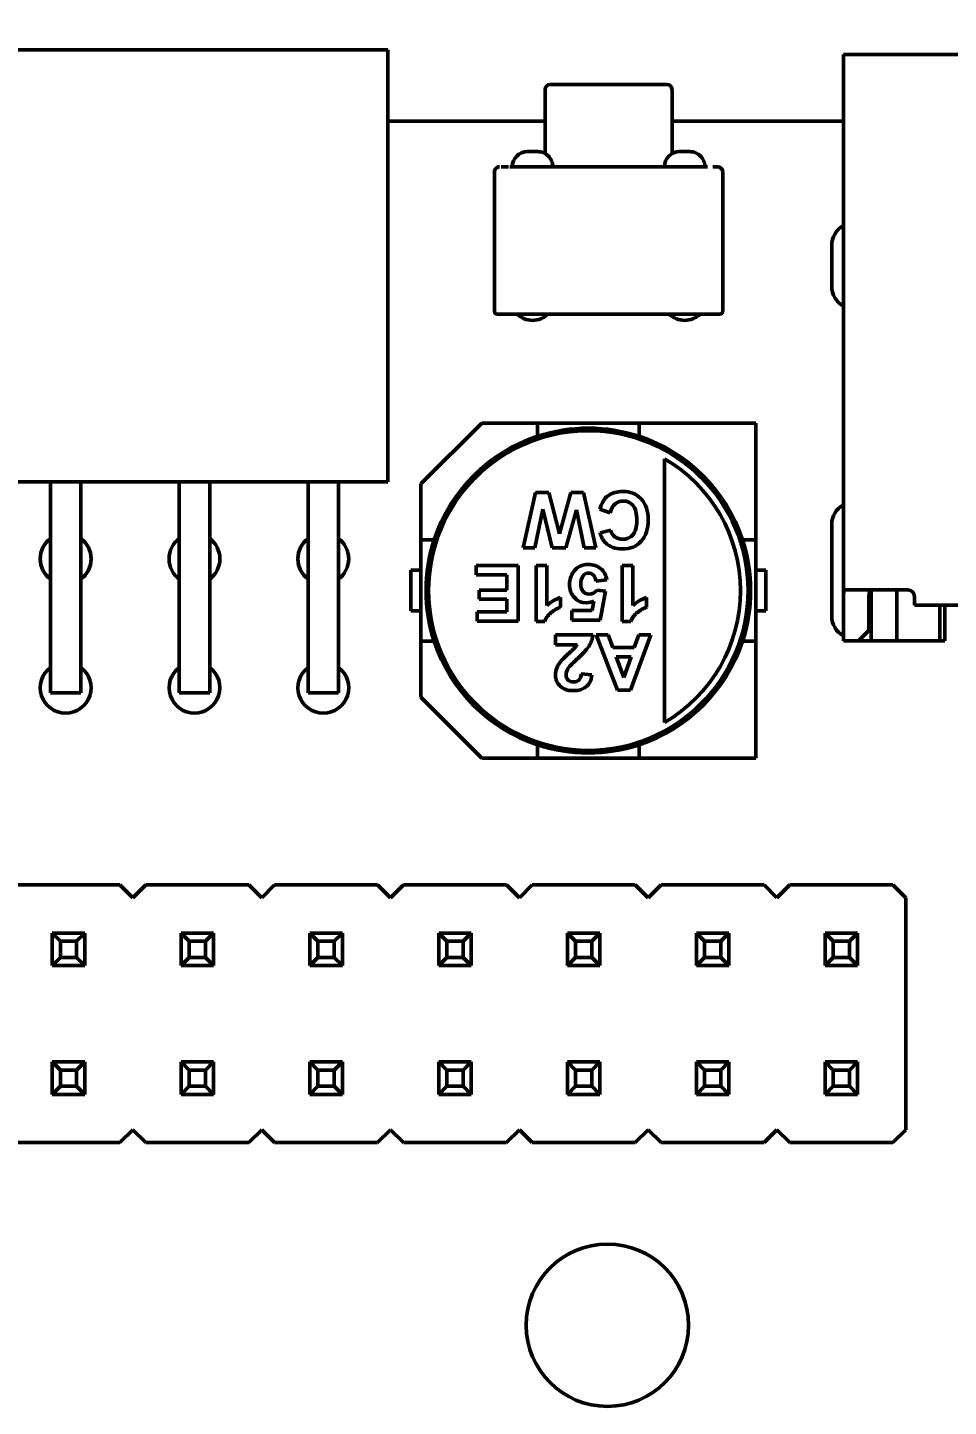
# Model space of a CAD drawing. Header units: millimetres. Extents: x 22 to 202, y 169 to 282.
# Drawn here: x 90.39 to 108.55, y 237.81 to 264.98 of the extents above; entities that cross this region are included whole.
import ezdxf

# ---------------------------------------------------------------- set-up
doc = ezdxf.new("R2010")
doc.units = ezdxf.units.MM
doc.header["$LTSCALE"] = 0.75
doc.layers.add('FD_Dimensions', color=7, linetype='Continuous', lineweight=25)
doc.layers.add('Visible', color=7, linetype='Continuous', lineweight=50)
doc.styles.get("Standard").update_dxf_attribs({"font": 'arial.ttf'})
doc.dimstyles.new('Dim-ISO-25', dxfattribs={"dimtxt": 2.5, "dimasz": 2.5, "dimexe": 1.5, "dimexo": 0, "dimgap": 1, "dimtad": 1, "dimzin": 4, "dimdsep": 46, "dimtxsty": 'Standard', "dimblk": 'OPEN90', "dimcen": 0, "dimazin": 1, "dimtp": 0.1, "dimtm": 0.1, "dimtfac": 0.72, "dimtmove": 0, "dimatfit": 3, "dimfxl": 1, "dimtzin": 4, "dimarcsym": 0})

# ---------------------------------------------------------------- blocks, each defined once
blk = doc.blocks.new('_Open90')
at = {"color": 0, "linetype": 'ByBlock', "lineweight": -2}
for p, q in [((-0.5, 0.5), (0, 0)), ((0, 0), (-1, 0)), ((0, 0), (-0.5, -0.5))]:
    blk.add_line(p, q, dxfattribs=at)
blk = doc.blocks.new('*D25')
at = {"layer": 'Defpoints', "color": 0, "transparency": 16777216}
for p in [(174.649134, 277.767274), (45.649468, 262.385645), (174.649134, 259.019301)]:
    blk.add_point(p, dxfattribs=at)
at = {"layer": 'FD_Dimensions', "color": 0, "lineweight": -2, "transparency": 16777216}
for p, q in [((45.649468, 262.385645), (45.649468, 279.267274)), ((174.649134, 259.019301), (174.649134, 279.267274)), ((48.149468, 277.767274), (172.149134, 277.767274))]:
    blk.add_line(p, q, dxfattribs=at)
at = {"layer": 'FD_Dimensions', "color": 0, "lineweight": -2, "transparency": 16777216, "xscale": 2.5, "yscale": 2.5, "zscale": 2.5, "rotation": 180}
blk.add_blockref('_Open90', (45.649468, 277.767274), dxfattribs=at)
at = {"layer": 'FD_Dimensions', "color": 0, "lineweight": -2, "transparency": 16777216, "xscale": 2.5, "yscale": 2.5, "zscale": 2.5}
blk.add_blockref('_Open90', (174.649134, 277.767274), dxfattribs=at)
at = {"layer": 'FD_Dimensions', "color": 0, "transparency": 16777216, "insert": (110.149301, 280.04454), "char_height": 2.5, "attachment_point": 5}
blk.add_mtext('129.00mm', dxfattribs=at)
blk = doc.blocks.new('*D40')
at = {"layer": 'Defpoints', "color": 0, "transparency": 16777216}
for p in [(45.649468, 268.101096), (45.649468, 262.385645), (115.851515, 238.885574)]:
    blk.add_point(p, dxfattribs=at)
at = {"layer": 'FD_Dimensions', "color": 0, "lineweight": -2, "transparency": 16777216}
for p, q in [((45.649468, 262.385645), (45.649468, 269.601096)), ((115.851515, 238.885574), (115.851515, 269.601096)), ((113.351515, 268.101096), (48.149468, 268.101096))]:
    blk.add_line(p, q, dxfattribs=at)
at = {"layer": 'FD_Dimensions', "color": 0, "lineweight": -2, "transparency": 16777216, "xscale": 2.5, "yscale": 2.5, "zscale": 2.5, "rotation": 180}
blk.add_blockref('_Open90', (45.649468, 268.101096), dxfattribs=at)
at = {"layer": 'FD_Dimensions', "color": 0, "lineweight": -2, "transparency": 16777216, "xscale": 2.5, "yscale": 2.5, "zscale": 2.5}
blk.add_blockref('_Open90', (115.851515, 268.101096), dxfattribs=at)
at = {"layer": 'FD_Dimensions', "color": 0, "transparency": 16777216, "insert": (97.965378, 270.378363), "char_height": 2.5, "attachment_point": 5}
blk.add_mtext('70.20mm', dxfattribs=at)

msp = doc.modelspace()

# ---------------------------------------------------------------- linework, layer by layer
at = {"layer": 'Visible'}
for p, q in [((82.254, 264.54), (97.494, 264.54)), ((97.494, 256.03), (97.494, 264.54)), ((106.479, 264.447), (107.379, 264.447)), ((106.479, 264.447), (106.479, 256.647)), ((120.579, 264.447), (107.379, 264.447)), ((100.699, 263.861), (102.999, 263.861)), ((100.599, 262.495), (100.599, 263.761)), ((103.099, 262.495), (103.099, 263.761)), ((97.494, 263.136), (100.599, 263.136)), ((103.099, 263.136), (106.479, 263.136)), ((100.266, 262.535), (100.264, 262.535)), ((100.291, 262.535), (100.276, 262.535)), ((100.339, 262.535), (100.322, 262.535)), ((100.349, 262.535), (100.347, 262.535)), ((100.449, 262.535), (100.349, 262.535)), ((100.352, 262.535), (100.349, 262.535)), ((103.266, 262.535), (103.264, 262.535)), ((103.291, 262.535), (103.276, 262.535)), ((103.339, 262.535), (103.322, 262.535)), ((103.349, 262.535), (103.347, 262.535)), ((103.449, 262.535), (103.349, 262.535)), ((103.352, 262.535), (103.349, 262.535)), ((103.799, 262.235), (99.899, 262.235)), ((103.998, 262.235), (103.999, 262.235)), ((99.599, 262.135), (99.599, 259.385)), ((104.099, 259.385), (104.099, 262.135)), ((106.249, 260.684), (106.249, 259.884)), ((99.649, 259.335), (99.899, 259.335)), ((103.799, 259.335), (99.899, 259.335)), ((103.799, 259.335), (104.049, 259.335)), ((99.349, 257.185), (98.149, 255.985)), ((100.449, 257.185), (99.349, 257.185)), ((100.449, 257.185), (102.449, 257.185)), ((100.449, 256.925), (100.449, 257.185)), ((102.449, 257.185), (104.749, 257.185)), ((102.449, 257.185), (102.449, 256.925)), ((104.749, 257.185), (104.749, 254.885)), ((106.479, 256.647), (106.479, 255.247)), ((102.949, 256.483), (102.949, 251.287)), ((82.254, 256.03), (97.494, 256.03)), ((90.844, 256.03), (90.844, 252.17)), ((91.444, 252.17), (91.444, 256.03)), ((93.384, 256.03), (93.384, 252.17)), ((93.984, 252.17), (93.984, 256.03)), ((95.924, 256.03), (95.924, 252.17)), ((96.524, 252.17), (96.524, 256.03)), ((98.149, 255.985), (98.149, 254.885)), ((100.406, 255.819), (100.166, 254.725)), ((100.672, 255.819), (100.406, 255.819)), ((100.882, 255.001), (100.672, 255.819)), ((101.107, 255.819), (100.882, 255.001)), ((101.354, 255.819), (101.107, 255.819)), ((101.598, 254.725), (101.354, 255.819)), ((100.396, 254.725), (100.549, 255.489)), ((100.549, 255.489), (100.739, 254.725)), ((101.008, 254.725), (101.215, 255.476)), ((101.215, 255.476), (101.368, 254.725)), ((101.673, 255.486), (101.883, 255.418)), ((106.249, 255.184), (106.249, 253.384)), ((106.479, 253.647), (106.479, 255.247)), ((98.149, 254.885), (98.149, 252.885)), ((98.41, 254.885), (98.149, 254.885)), ((101.89, 255.078), (101.68, 255.024)), ((104.749, 254.885), (104.489, 254.885)), ((104.749, 254.885), (104.749, 252.885)), ((100.166, 254.725), (100.396, 254.725)), ((100.739, 254.725), (101.008, 254.725)), ((101.368, 254.725), (101.598, 254.725)), ((99.237, 254.378), (100.065, 254.378)), ((99.237, 254.195), (99.237, 254.378)), ((100.065, 254.378), (100.065, 253.285)), ((100.629, 254.378), (100.419, 254.378)), ((100.419, 254.378), (100.419, 253.278)), ((100.629, 253.588), (100.629, 254.378)), ((102.327, 254.378), (102.116, 254.378)), ((102.116, 254.378), (102.116, 253.278)), ((102.327, 253.588), (102.327, 254.378)), ((97.949, 254.285), (98.149, 254.285)), ((97.949, 253.485), (97.949, 254.285)), ((99.841, 254.195), (99.237, 254.195)), ((99.841, 253.896), (99.841, 254.195)), ((101.811, 254.095), (101.6, 254.073)), ((104.749, 254.285), (104.949, 254.285)), ((104.949, 254.285), (104.949, 253.485)), ((99.298, 253.896), (99.841, 253.896)), ((99.298, 253.713), (99.298, 253.896)), ((101.621, 253.896), (101.79, 253.871)), ((101.79, 253.871), (101.682, 253.299)), ((106.515, 253.897), (107.379, 253.897)), ((107.029, 252.897), (107.029, 253.89)), ((107.379, 253.897), (107.749, 253.897)), ((107.529, 252.897), (107.529, 253.897)), ((99.841, 253.713), (99.298, 253.713)), ((99.841, 253.468), (99.841, 253.713)), ((100.901, 253.557), (100.901, 253.747)), ((101.524, 253.495), (101.559, 253.678)), ((102.598, 253.557), (102.598, 253.747)), ((106.479, 253.047), (106.479, 253.647)), ((106.979, 253.097), (106.979, 253.647)), ((107.879, 253.767), (107.879, 253.597)), ((107.879, 253.597), (109.229, 253.597)), ((108.379, 252.897), (108.379, 253.597)), ((108.479, 252.897), (108.479, 253.597)), ((98.149, 253.485), (97.949, 253.485)), ((99.257, 253.468), (99.841, 253.468)), ((99.257, 253.285), (99.257, 253.468)), ((100.065, 253.285), (99.257, 253.285)), ((100.419, 253.278), (100.589, 253.278)), ((101.125, 253.495), (101.524, 253.495)), ((101.125, 253.299), (101.125, 253.495)), ((101.682, 253.299), (101.125, 253.299)), ((102.116, 253.278), (102.287, 253.278)), ((104.949, 253.485), (104.749, 253.485)), ((107.029, 253.397), (106.979, 253.397)), ((107.029, 253.297), (106.979, 253.297)), ((100.801, 253.013), (101.541, 253.013)), ((100.801, 252.816), (100.801, 253.013)), ((101.842, 253.013), (101.602, 253.013)), ((101.602, 253.013), (102.022, 251.92)), ((101.934, 252.762), (101.842, 253.013)), ((102.28, 251.92), (102.682, 253.013)), ((102.442, 253.013), (102.355, 252.762)), ((102.682, 253.013), (102.442, 253.013)), ((106.479, 253.047), (106.479, 252.897)), ((106.779, 252.897), (106.929, 253.047)), ((106.979, 253.097), (106.929, 253.047)), ((98.41, 252.885), (98.149, 252.885)), ((98.149, 251.785), (98.149, 252.885)), ((101.228, 252.816), (100.801, 252.816)), ((102.355, 252.762), (101.934, 252.762)), ((104.749, 252.885), (104.489, 252.885)), ((104.749, 252.885), (104.749, 250.585)), ((106.479, 252.897), (106.779, 252.897)), ((107.029, 252.897), (106.779, 252.897)), ((107.029, 252.897), (107.529, 252.897)), ((107.529, 252.897), (108.379, 252.897)), ((108.479, 252.897), (108.379, 252.897)), ((102.149, 252.171), (102.001, 252.579)), ((102.001, 252.579), (102.291, 252.579)), ((102.291, 252.579), (102.149, 252.171)), ((90.844, 251.87), (90.844, 252.17)), ((91.444, 251.87), (91.444, 252.17)), ((93.384, 251.87), (93.384, 252.17)), ((93.984, 251.87), (93.984, 252.17)), ((95.924, 251.87), (95.924, 252.17)), ((96.524, 251.87), (96.524, 252.17)), ((101.31, 252.246), (101.521, 252.226)), ((102.022, 251.92), (102.28, 251.92)), ((90.844, 251.87), (91.444, 251.87)), ((93.384, 251.87), (93.984, 251.87)), ((95.924, 251.87), (96.524, 251.87)), ((98.149, 251.785), (99.349, 250.585)), ((100.449, 250.585), (100.449, 250.846)), ((102.449, 250.585), (102.449, 250.846)), ((99.349, 250.585), (100.449, 250.585)), ((102.449, 250.585), (100.449, 250.585)), ((104.749, 250.585), (102.449, 250.585)), ((92.215, 248.085), (90.183, 248.085)), ((92.469, 247.831), (92.215, 248.085)), ((92.723, 248.085), (92.469, 247.831)), ((94.755, 248.085), (92.723, 248.085)), ((95.009, 247.831), (94.755, 248.085)), ((95.263, 248.085), (95.009, 247.831)), ((97.295, 248.085), (95.263, 248.085)), ((97.549, 247.831), (97.295, 248.085)), ((97.803, 248.085), (97.549, 247.831)), ((99.835, 248.085), (97.803, 248.085)), ((100.089, 247.831), (99.835, 248.085)), ((100.343, 248.085), (100.089, 247.831)), ((102.375, 248.085), (100.343, 248.085)), ((102.629, 247.831), (102.375, 248.085)), ((102.883, 248.085), (102.629, 247.831)), ((104.915, 248.085), (102.883, 248.085)), ((105.169, 247.831), (104.915, 248.085)), ((105.423, 248.085), (105.169, 247.831)), ((107.455, 248.085), (105.423, 248.085)), ((107.709, 247.831), (107.455, 248.085)), ((107.709, 243.259), (107.709, 247.831)), ((91.519, 247.135), (90.879, 247.135)), ((90.879, 246.495), (90.879, 247.135)), ((90.879, 247.135), (91.039, 246.975)), ((91.519, 247.135), (91.359, 246.975)), ((91.519, 246.495), (91.519, 247.135)), ((94.059, 247.135), (93.419, 247.135)), ((93.419, 246.495), (93.419, 247.135)), ((93.419, 247.135), (93.579, 246.975)), ((94.059, 247.135), (93.899, 246.975)), ((94.059, 246.495), (94.059, 247.135)), ((96.599, 247.135), (95.959, 247.135)), ((95.959, 246.495), (95.959, 247.135)), ((95.959, 247.135), (96.119, 246.975)), ((96.599, 247.135), (96.439, 246.975)), ((96.599, 246.495), (96.599, 247.135)), ((99.139, 247.135), (98.499, 247.135)), ((98.499, 246.495), (98.499, 247.135)), ((98.499, 247.135), (98.659, 246.975)), ((99.139, 247.135), (98.979, 246.975)), ((99.139, 246.495), (99.139, 247.135)), ((101.039, 246.495), (101.039, 247.135)), ((101.679, 247.135), (101.039, 247.135)), ((101.039, 247.135), (101.199, 246.975)), ((101.679, 247.135), (101.519, 246.975)), ((101.679, 246.495), (101.679, 247.135)), ((104.219, 247.135), (103.579, 247.135)), ((103.579, 246.495), (103.579, 247.135)), ((103.579, 247.135), (103.739, 246.975)), ((104.219, 247.135), (104.059, 246.975)), ((104.219, 246.495), (104.219, 247.135)), ((106.119, 246.495), (106.119, 247.135)), ((106.759, 247.135), (106.119, 247.135)), ((106.119, 247.135), (106.279, 246.975)), ((106.759, 247.135), (106.599, 246.975)), ((106.759, 246.495), (106.759, 247.135)), ((91.359, 246.975), (91.039, 246.975)), ((91.039, 246.655), (91.039, 246.975)), ((91.359, 246.655), (91.359, 246.975)), ((93.899, 246.975), (93.579, 246.975)), ((93.579, 246.655), (93.579, 246.975)), ((93.899, 246.655), (93.899, 246.975)), ((96.439, 246.975), (96.119, 246.975)), ((96.119, 246.655), (96.119, 246.975)), ((96.439, 246.655), (96.439, 246.975)), ((98.979, 246.975), (98.659, 246.975)), ((98.659, 246.655), (98.659, 246.975)), ((98.979, 246.655), (98.979, 246.975)), ((101.199, 246.655), (101.199, 246.975)), ((101.519, 246.975), (101.199, 246.975)), ((101.519, 246.655), (101.519, 246.975)), ((104.059, 246.975), (103.739, 246.975)), ((103.739, 246.655), (103.739, 246.975)), ((104.059, 246.655), (104.059, 246.975)), ((106.279, 246.655), (106.279, 246.975)), ((106.599, 246.975), (106.279, 246.975)), ((106.599, 246.655), (106.599, 246.975)), ((90.879, 246.495), (91.039, 246.655)), ((91.519, 246.495), (90.879, 246.495)), ((91.359, 246.655), (91.039, 246.655)), ((91.519, 246.495), (91.359, 246.655)), ((93.419, 246.495), (93.579, 246.655)), ((94.059, 246.495), (93.419, 246.495)), ((93.899, 246.655), (93.579, 246.655)), ((94.059, 246.495), (93.899, 246.655)), ((95.959, 246.495), (96.119, 246.655)), ((96.599, 246.495), (95.959, 246.495)), ((96.439, 246.655), (96.119, 246.655)), ((96.599, 246.495), (96.439, 246.655)), ((98.499, 246.495), (98.659, 246.655)), ((99.139, 246.495), (98.499, 246.495)), ((98.979, 246.655), (98.659, 246.655)), ((99.139, 246.495), (98.979, 246.655)), ((101.039, 246.495), (101.199, 246.655)), ((101.679, 246.495), (101.039, 246.495)), ((101.519, 246.655), (101.199, 246.655)), ((101.679, 246.495), (101.519, 246.655)), ((103.579, 246.495), (103.739, 246.655)), ((104.219, 246.495), (103.579, 246.495)), ((104.059, 246.655), (103.739, 246.655)), ((104.219, 246.495), (104.059, 246.655)), ((106.119, 246.495), (106.279, 246.655)), ((106.759, 246.495), (106.119, 246.495)), ((106.599, 246.655), (106.279, 246.655)), ((106.759, 246.495), (106.599, 246.655)), ((91.519, 244.595), (90.879, 244.595)), ((90.879, 243.955), (90.879, 244.595)), ((90.879, 244.595), (91.039, 244.435)), ((91.519, 244.595), (91.359, 244.435)), ((91.519, 243.955), (91.519, 244.595)), ((94.059, 244.595), (93.419, 244.595)), ((93.419, 243.955), (93.419, 244.595)), ((93.419, 244.595), (93.579, 244.435)), ((94.059, 244.595), (93.899, 244.435)), ((94.059, 243.955), (94.059, 244.595)), ((96.599, 244.595), (95.959, 244.595)), ((95.959, 243.955), (95.959, 244.595)), ((95.959, 244.595), (96.119, 244.435)), ((96.599, 244.595), (96.439, 244.435)), ((96.599, 243.955), (96.599, 244.595)), ((99.139, 244.595), (98.499, 244.595)), ((98.499, 243.955), (98.499, 244.595)), ((98.499, 244.595), (98.659, 244.435)), ((99.139, 244.595), (98.979, 244.435)), ((99.139, 243.955), (99.139, 244.595)), ((101.039, 243.955), (101.039, 244.595)), ((101.679, 244.595), (101.039, 244.595)), ((101.039, 244.595), (101.199, 244.435)), ((101.679, 244.595), (101.519, 244.435)), ((101.679, 243.955), (101.679, 244.595)), ((104.219, 244.595), (103.579, 244.595)), ((103.579, 243.955), (103.579, 244.595)), ((103.579, 244.595), (103.739, 244.435)), ((104.219, 244.595), (104.059, 244.435)), ((104.219, 243.955), (104.219, 244.595)), ((106.759, 244.595), (106.119, 244.595)), ((106.119, 243.955), (106.119, 244.595)), ((106.119, 244.595), (106.279, 244.435)), ((106.759, 244.595), (106.599, 244.435)), ((106.759, 243.955), (106.759, 244.595)), ((91.359, 244.435), (91.039, 244.435)), ((91.039, 244.115), (91.039, 244.435)), ((91.359, 244.115), (91.359, 244.435)), ((93.899, 244.435), (93.579, 244.435)), ((93.579, 244.115), (93.579, 244.435)), ((93.899, 244.115), (93.899, 244.435)), ((96.439, 244.435), (96.119, 244.435)), ((96.119, 244.115), (96.119, 244.435)), ((96.439, 244.115), (96.439, 244.435)), ((98.979, 244.435), (98.659, 244.435)), ((98.659, 244.115), (98.659, 244.435)), ((98.979, 244.115), (98.979, 244.435)), ((101.199, 244.115), (101.199, 244.435)), ((101.519, 244.435), (101.199, 244.435)), ((101.519, 244.115), (101.519, 244.435)), ((104.059, 244.435), (103.739, 244.435)), ((103.739, 244.115), (103.739, 244.435)), ((104.059, 244.115), (104.059, 244.435)), ((106.599, 244.435), (106.279, 244.435)), ((106.279, 244.115), (106.279, 244.435)), ((106.599, 244.115), (106.599, 244.435)), ((90.879, 243.955), (91.039, 244.115)), ((91.359, 244.115), (91.039, 244.115)), ((91.519, 243.955), (91.359, 244.115)), ((93.419, 243.955), (93.579, 244.115)), ((93.899, 244.115), (93.579, 244.115)), ((94.059, 243.955), (93.899, 244.115)), ((95.959, 243.955), (96.119, 244.115)), ((96.439, 244.115), (96.119, 244.115)), ((96.599, 243.955), (96.439, 244.115)), ((98.499, 243.955), (98.659, 244.115)), ((98.979, 244.115), (98.659, 244.115)), ((99.139, 243.955), (98.979, 244.115)), ((101.039, 243.955), (101.199, 244.115)), ((101.519, 244.115), (101.199, 244.115)), ((101.679, 243.955), (101.519, 244.115)), ((103.579, 243.955), (103.739, 244.115)), ((104.059, 244.115), (103.739, 244.115)), ((104.219, 243.955), (104.059, 244.115)), ((106.119, 243.955), (106.279, 244.115)), ((106.599, 244.115), (106.279, 244.115)), ((106.759, 243.955), (106.599, 244.115)), ((91.519, 243.955), (90.879, 243.955)), ((94.059, 243.955), (93.419, 243.955)), ((96.599, 243.955), (95.959, 243.955)), ((99.139, 243.955), (98.499, 243.955)), ((101.679, 243.955), (101.039, 243.955)), ((104.219, 243.955), (103.579, 243.955)), ((106.759, 243.955), (106.119, 243.955)), ((92.215, 243.005), (92.469, 243.259)), ((92.469, 243.259), (92.723, 243.005)), ((94.755, 243.005), (95.009, 243.259)), ((95.009, 243.259), (95.263, 243.005)), ((97.295, 243.005), (97.549, 243.259)), ((97.549, 243.259), (97.803, 243.005)), ((99.835, 243.005), (100.089, 243.259)), ((100.089, 243.259), (100.343, 243.005)), ((102.375, 243.005), (102.629, 243.259)), ((102.629, 243.259), (102.883, 243.005)), ((104.915, 243.005), (105.169, 243.259)), ((105.169, 243.259), (105.423, 243.005)), ((107.455, 243.005), (107.709, 243.259)), ((90.183, 243.005), (92.215, 243.005)), ((92.723, 243.005), (94.755, 243.005)), ((95.263, 243.005), (97.295, 243.005)), ((97.803, 243.005), (99.835, 243.005)), ((100.343, 243.005), (102.375, 243.005)), ((102.883, 243.005), (104.915, 243.005)), ((105.423, 243.005), (107.455, 243.005))]:
    msp.add_line(p, q, dxfattribs=at)
msp.add_circle((101.449, 253.885), 3.15, dxfattribs=at)
at = {"layer": 'Visible', "extrusion": (0, 0, -1)}
msp.add_circle((-101.825, 239.407), 1.6, dxfattribs=at)
for centre, radius, start, end in [((-100.699, 263.761), 0.1, 0, 90), ((-102.999, 263.761), 0.1, 90, 180), ((-100.249, 262.235), 0.3, 0, 89.9508), ((-100.449, 262.235), 0.3, 89.999, 180), ((-103.249, 262.235), 0.3, 0, 89.9508), ((-103.449, 262.235), 0.3, 89.999, 180), ((-106.699, 260.684), 0.45, 0, 60.7321), ((-106.699, 259.884), 0.45, 299.2679, 0), ((-100.349, 259.635), 0.425, 224.9009, 315.0991), ((-103.349, 259.635), 0.425, 224.9009, 315.0991), ((-101.449, 253.885), 3.2, 71.79, 108.21), ((-101.449, 253.885), 3.2, 108.21, 161.79), ((-106.699, 255.184), 0.45, 0, 60.7321), ((-91.144, 254.51), 0.5, 306.8699, 53.1301), ((-91.144, 254.51), 0.5, 126.8699, 233.1301), ((-93.684, 254.51), 0.5, 306.8699, 53.1301), ((-93.684, 254.51), 0.5, 126.8699, 233.1301), ((-96.224, 254.51), 0.5, 306.8699, 53.1301), ((-96.224, 254.51), 0.5, 126.8699, 233.1301), ((-101.449, 253.885), 3.2, 161.79, 198.21), ((-107.749, 253.767), 0.13, 90, 180), ((-106.699, 253.384), 0.45, 299.2679, 0), ((-101.449, 253.885), 3.2, 198.21, 251.79), ((-91.144, 251.97), 0.5, 126.8699, 53.1301), ((-93.684, 251.97), 0.5, 126.8699, 53.1301), ((-96.224, 251.97), 0.5, 126.8699, 53.1301)]:
    msp.add_arc(centre, radius, start, end, dxfattribs=at)
at = {"layer": 'Visible'}
for centre, radius, start, end in [((99.699, 262.135), 0.1, 89.9999, 180), ((103.999, 262.135), 0.1, 0, 90.0001), ((101.449, 253.885), 3.15, 89.9961, 251.2296), ((101.449, 253.885), 3.2, 108.21, 161.79), ((101.449, 253.885), 3, 300, 60), ((101.449, 253.885), 3.2, 161.79, 198.21), ((101.449, 253.885), 3.2, 198.21, 251.79), ((101.449, 253.885), 3.2, 251.79, 288.21)]:
    msp.add_arc(centre, radius, start, end, dxfattribs=at)
at = {"layer": 'Visible', "extrusion": (0, 0, -1)}
msp.add_ellipse((101.271, 253.123), major_axis=(-2.671, 0.611), ratio=0.863779, start_param=4.674604, end_param=4.829044, dxfattribs=at)
at = {"layer": 'Visible'}
for points, knots in [([(100.249, 262.535), (100.249, 262.535), (100.249, 262.535), (100.25, 262.535), (100.25, 262.535), (100.25, 262.535), (100.251, 262.535), (100.252, 262.535), (100.253, 262.535), (100.255, 262.535), (100.256, 262.535), (100.258, 262.535), (100.259, 262.535), (100.262, 262.535), (100.263, 262.535), (100.264, 262.535)], [0.3911108, 0.3911108, 0.3911108, 0.3911108, 0.4128462, 0.4128462, 0.4285714, 0.4285714, 0.4565803, 0.4565803, 0.4839742, 0.4839742, 0.5, 0.5, 0.532823, 0.532823, 0.555877, 0.555877, 0.555877, 0.555877]), ([(100.266, 262.535), (100.267, 262.535), (100.268, 262.535), (100.27, 262.535), (100.271, 262.535), (100.273, 262.535), (100.274, 262.535), (100.276, 262.535)], [0.57439791, 0.57439791, 0.57439791, 0.57439791, 0.59774576, 0.59774576, 0.6226767, 0.6226767, 0.64134107, 0.64134107, 0.64134107, 0.64134107]), ([(100.291, 262.535), (100.292, 262.535), (100.292, 262.535), (100.293, 262.535), (100.293, 262.535), (100.295, 262.535), (100.297, 262.535), (100.301, 262.535), (100.302, 262.535), (100.305, 262.535), (100.305, 262.535), (100.308, 262.535), (100.309, 262.535), (100.313, 262.535), (100.315, 262.535), (100.318, 262.535), (100.318, 262.535), (100.32, 262.535), (100.321, 262.535), (100.322, 262.535)], [0.7054575, 0.7054575, 0.7054575, 0.7054575, 0.7105544, 0.7105544, 0.7142857, 0.7142857, 0.7404393, 0.7404393, 0.7704463, 0.7704463, 0.7857143, 0.7857143, 0.8179587, 0.8179587, 0.8467755, 0.8467755, 0.8571429, 0.8571429, 0.868983, 0.868983, 0.868983, 0.868983]), ([(100.339, 262.535), (100.34, 262.535), (100.342, 262.535), (100.345, 262.535), (100.346, 262.535), (100.346, 262.535), (100.346, 262.535), (100.347, 262.535)], [0.9301129, 0.9301129, 0.9301129, 0.9301129, 0.95712552, 0.95712552, 0.99168409, 0.99168409, 0.99678752, 0.99678752, 0.99678752, 0.99678752]), ([(103.249, 262.535), (103.249, 262.535), (103.249, 262.535), (103.25, 262.535), (103.25, 262.535), (103.25, 262.535), (103.251, 262.535), (103.252, 262.535), (103.253, 262.535), (103.255, 262.535), (103.256, 262.535), (103.258, 262.535), (103.259, 262.535), (103.262, 262.535), (103.263, 262.535), (103.264, 262.535)], [0.3911108, 0.3911108, 0.3911108, 0.3911108, 0.4128462, 0.4128462, 0.4285714, 0.4285714, 0.4565803, 0.4565803, 0.4839742, 0.4839742, 0.5, 0.5, 0.532823, 0.532823, 0.555877, 0.555877, 0.555877, 0.555877]), ([(103.266, 262.535), (103.267, 262.535), (103.268, 262.535), (103.27, 262.535), (103.271, 262.535), (103.273, 262.535), (103.274, 262.535), (103.276, 262.535)], [0.57439791, 0.57439791, 0.57439791, 0.57439791, 0.59774576, 0.59774576, 0.6226767, 0.6226767, 0.64134107, 0.64134107, 0.64134107, 0.64134107]), ([(103.291, 262.535), (103.292, 262.535), (103.292, 262.535), (103.293, 262.535), (103.293, 262.535), (103.295, 262.535), (103.297, 262.535), (103.301, 262.535), (103.302, 262.535), (103.305, 262.535), (103.305, 262.535), (103.308, 262.535), (103.309, 262.535), (103.313, 262.535), (103.315, 262.535), (103.318, 262.535), (103.318, 262.535), (103.32, 262.535), (103.321, 262.535), (103.322, 262.535)], [0.7054575, 0.7054575, 0.7054575, 0.7054575, 0.7105544, 0.7105544, 0.7142857, 0.7142857, 0.7404393, 0.7404393, 0.7704463, 0.7704463, 0.7857143, 0.7857143, 0.8179587, 0.8179587, 0.8467755, 0.8467755, 0.8571429, 0.8571429, 0.868983, 0.868983, 0.868983, 0.868983]), ([(103.339, 262.535), (103.34, 262.535), (103.342, 262.535), (103.345, 262.535), (103.346, 262.535), (103.346, 262.535), (103.346, 262.535), (103.347, 262.535)], [0.9301129, 0.9301129, 0.9301129, 0.9301129, 0.95712552, 0.95712552, 0.99168409, 0.99168409, 0.99678752, 0.99678752, 0.99678752, 0.99678752]), ([(103.347, 262.535), (103.347, 262.535), (103.347, 262.535), (103.348, 262.535), (103.348, 262.535), (103.348, 262.535), (103.349, 262.535), (103.349, 262.535), (103.349, 262.535), (103.349, 262.535)], [0.0001677, 0.0001677, 0.0001677, 0.0001677, 0.3333333, 0.3333333, 0.3333333, 0.6666667, 0.6666667, 0.6666667, 0.9998932, 0.9998932, 0.9998932, 0.9998932]), ([(99.649, 259.335), (99.633, 259.335), (99.62, 259.343), (99.603, 259.362), (99.599, 259.374), (99.599, 259.385)], [-0.01763428, -0.01763428, -0.01763428, -0.01763428, -0.00881714, -0.00881714, 0, 0, 0, 0]), ([(104.099, 259.385), (104.099, 259.374), (104.096, 259.362), (104.079, 259.343), (104.066, 259.335), (104.049, 259.335)], [-0.0547827, -0.0547827, -0.0547827, -0.0547827, -0.04596557, -0.04596557, -0.03714843, -0.03714843, -0.03714843, -0.03714843]), ([(101.792, 254.823), (101.874, 254.746), (101.978, 254.705), (102.118, 254.705), (102.286, 254.705), (102.393, 254.753), (102.489, 254.856), (102.584, 254.958), (102.63, 255.102), (102.63, 255.282), (102.63, 255.448), (102.583, 255.591), (102.489, 255.69), (102.392, 255.793), (102.269, 255.839), (102.13, 255.839), (102.024, 255.839), (101.912, 255.808), (101.838, 255.752), (101.761, 255.694), (101.706, 255.605), (101.673, 255.486)], [-8, -8, -8, -8, -7.022442, -7.022442, -7.022442, -6, -6, -6, -4.990578, -4.990578, -4.990578, -4, -4, -4, -2.96509, -2.96509, -2.96509, -2, -2, -2, -1, -1, -1, -1]), ([(101.883, 255.418), (101.902, 255.498), (101.933, 255.556), (101.977, 255.593), (102.018, 255.628), (102.065, 255.649), (102.132, 255.649), (102.231, 255.649), (102.276, 255.622), (102.33, 255.561), (102.381, 255.501), (102.406, 255.401), (102.406, 255.265), (102.406, 255.14), (102.38, 255.04), (102.329, 254.982), (102.274, 254.921), (102.205, 254.895), (102.127, 254.895), (102.075, 254.895), (102.013, 254.913), (101.973, 254.944), (101.931, 254.977), (101.903, 255.022), (101.89, 255.078)], [-18, -18, -18, -18, -17, -17, -17, -16.050715, -16.050715, -16.050715, -15, -15, -15, -13.990179, -13.990179, -13.990179, -13, -13, -13, -11.948084, -11.948084, -11.948084, -11, -11, -11, -10, -10, -10, -10]), ([(101.155, 254.253), (101.229, 254.354), (101.33, 254.399), (101.451, 254.399), (101.54, 254.399), (101.636, 254.369), (101.697, 254.316), (101.76, 254.261), (101.798, 254.187), (101.811, 254.095)], [0, 0, 0, 0, 0.0002965162, 0.0002965162, 0.0002965162, 0.0005720324, 0.0005720324, 0.0005720324, 0.0008580486, 0.0008580486, 0.0008580486, 0.0008580486]), ([(101.559, 253.678), (101.516, 253.658), (101.474, 253.645), (101.414, 253.645), (101.304, 253.645), (101.259, 253.677), (101.217, 253.709), (101.205, 253.719), (101.191, 253.73), (101.175, 253.747), (101.108, 253.817), (101.077, 253.907), (101.077, 254.011), (101.077, 254.093), (101.105, 254.184), (101.155, 254.253)], [-0.0009584956, -0.0009584956, -0.0009584956, -0.0009584956, -0.0007446475, -0.0007446475, -0.0007446475, -0.0005391581, -0.0005391581, -0.0005391581, -0.0004792478, -0.0004792478, -0.0004792478, -0.000232461, -0.000232461, -0.000232461, 0, 0, 0, 0]), ([(101.6, 254.073), (101.594, 254.121), (101.577, 254.159), (101.549, 254.187), (101.522, 254.214), (101.49, 254.229), (101.452, 254.229), (101.406, 254.229), (101.375, 254.212), (101.345, 254.176), (101.316, 254.14), (101.301, 254.085), (101.301, 254.015), (101.301, 253.951), (101.316, 253.898), (101.346, 253.865), (101.374, 253.833), (101.411, 253.815), (101.462, 253.815), (101.53, 253.815), (101.573, 253.84), (101.621, 253.896)], [1, 1, 1, 1, 2, 2, 2, 2.977825, 2.977825, 2.977825, 4, 4, 4, 5.010895, 5.010895, 5.010895, 6, 6, 6, 6.963059, 6.963059, 6.963059, 8, 8, 8, 8]), ([(106.479, 253.647), (106.479, 253.678), (106.479, 253.712), (106.48, 253.773), (106.481, 253.801), (106.484, 253.846), (106.488, 253.865), (106.498, 253.891), (106.506, 253.897), (106.515, 253.897)], [0.0775357, 0.0775357, 0.0775357, 0.0775357, 0.08695774, 0.08695774, 0.09637979, 0.09637979, 0.10595554, 0.10595554, 0.11553128, 0.11553128, 0.11553128, 0.11553128]), ([(107.067, 253.897), (107.056, 253.897), (107.045, 253.896), (107.022, 253.888), (107.012, 253.881), (106.997, 253.861), (106.992, 253.848), (106.984, 253.817), (106.982, 253.798), (106.98, 253.761), (106.98, 253.739), (106.979, 253.693), (106.979, 253.669), (106.979, 253.647)], [-0.11341597, -0.11341597, -0.11341597, -0.11341597, -0.10806544, -0.10806544, -0.10086198, -0.10086198, -0.09424063, -0.09424063, -0.08761929, -0.08761929, -0.0809904, -0.0809904, -0.0743615, -0.0743615, -0.0743615, -0.0743615]), ([(101.521, 252.226), (101.508, 252.115), (101.469, 252.035), (101.402, 251.986), (101.337, 251.938), (101.256, 251.913), (101.153, 251.913), (101.037, 251.913), (100.958, 251.942), (100.895, 252.001), (100.827, 252.064), (100.801, 252.134), (100.801, 252.218), (100.801, 252.258), (100.812, 252.318), (100.828, 252.358), (100.846, 252.403), (100.874, 252.449), (100.913, 252.498)], [11, 11, 11, 11, 12, 12, 12, 12.984664, 12.984664, 12.984664, 14, 14, 14, 15.085769, 15.085769, 15.085769, 16, 16, 16, 17, 17, 17, 17]), ([(101.055, 252.359), (101.027, 252.316), (101.012, 252.274), (101.012, 252.23), (101.012, 252.179), (101.024, 252.147), (101.05, 252.121), (101.076, 252.096), (101.112, 252.083), (101.157, 252.083), (101.202, 252.083), (101.238, 252.096), (101.264, 252.121), (101.291, 252.146), (101.306, 252.188), (101.31, 252.246)], [0, 0, 0, 0, 0.000121904, 0.000121904, 0.000121904, 0.0002479905, 0.0002479905, 0.0002479905, 0.0003722444, 0.0003722444, 0.0003722444, 0.0004959809, 0.0004959809, 0.0004959809, 0.0006199761, 0.0006199761, 0.0006199761, 0.0006199761])]:
    msp.add_open_spline(points, degree=3, knots=knots, dxfattribs=at)
for points, degree in [([(99.872, 262.235), (99.858, 262.235), (99.83, 262.235), (99.792, 262.235), (99.758, 262.235), (99.739, 262.235), (99.731, 262.235)], 3), ([(103.998, 262.235), (103.996, 262.235), (103.989, 262.235), (103.97, 262.235), (103.943, 262.235), (103.92, 262.235), (103.907, 262.235)], 3), ([(101.68, 255.024), (101.717, 254.893), (101.792, 254.823)], 2), ([(100.589, 253.278), (100.625, 253.379), (100.818, 253.53), (100.901, 253.557)], 2), ([(100.901, 253.747), (100.796, 253.712), (100.706, 253.659), (100.629, 253.588)], 3), ([(102.287, 253.278), (102.323, 253.379), (102.516, 253.53), (102.598, 253.557)], 2), ([(102.598, 253.747), (102.494, 253.712), (102.403, 253.659), (102.327, 253.588)], 3), ([(101.541, 253.013), (101.529, 252.902), (101.409, 252.703), (101.231, 252.539)], 2), ([(100.913, 252.498), (100.952, 252.547), (101.157, 252.729), (101.211, 252.788), (101.228, 252.816)], 2), ([(101.231, 252.539), (101.088, 252.406), (101.055, 252.359)], 2)]:
    msp.add_open_spline(points, degree=degree, dxfattribs=at)

# ---------------------------------------------------------------- dimensions: what is measured, and where the dimension line sits
at = {"layer": 'FD_Dimensions'}
for base, p1, p2, angle, picture, middle in [((174.649, 277.767), (45.649, 262.386), (174.649, 259.019), 360, '*D25', (110.149, 277.767)), ((45.649, 268.101), (115.852, 238.886), (45.649, 262.386), 180, '*D40', (97.965, 268.101))]:
    dim = msp.add_linear_dim(base=base, p1=p1, p2=p2, angle=angle, dimstyle='Dim-ISO-25', override={"dimlfac": 1, "dimpost": 'mm'}, dxfattribs=at)
    dim.commit()
    dim.dimension.update_dxf_attribs({"geometry": picture, "text_midpoint": middle, "dimtype": 160})

doc.saveas('drawing.dxf')
